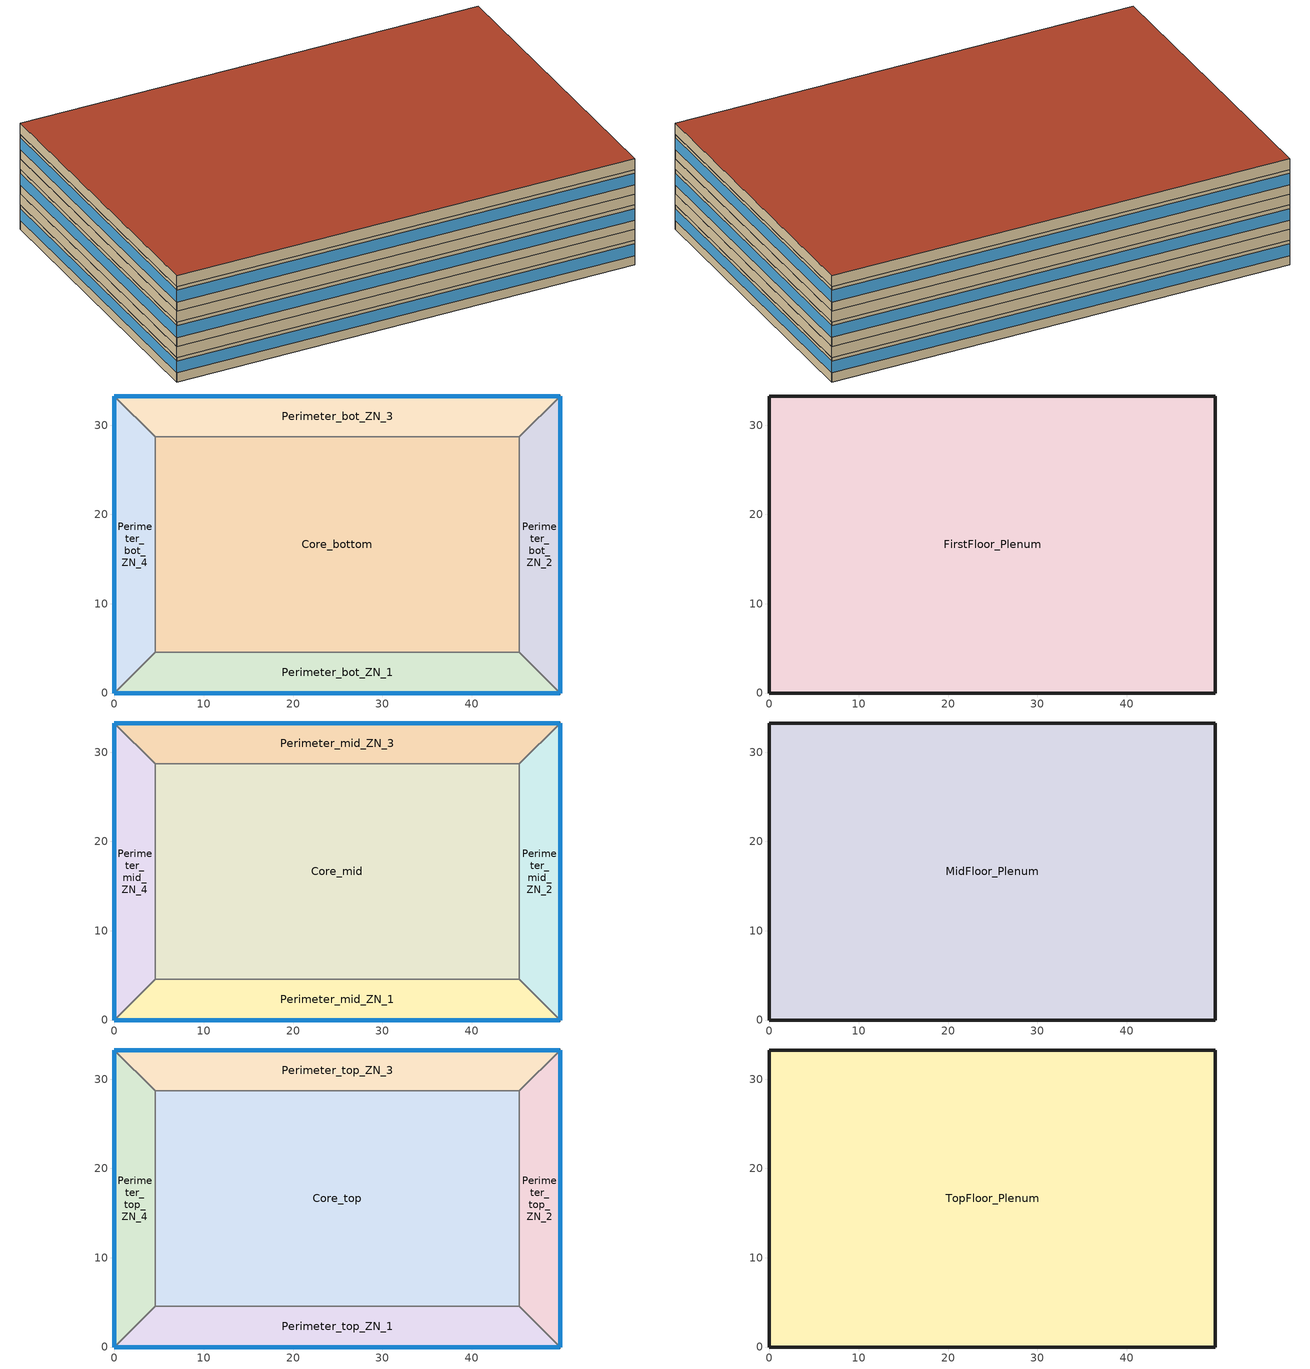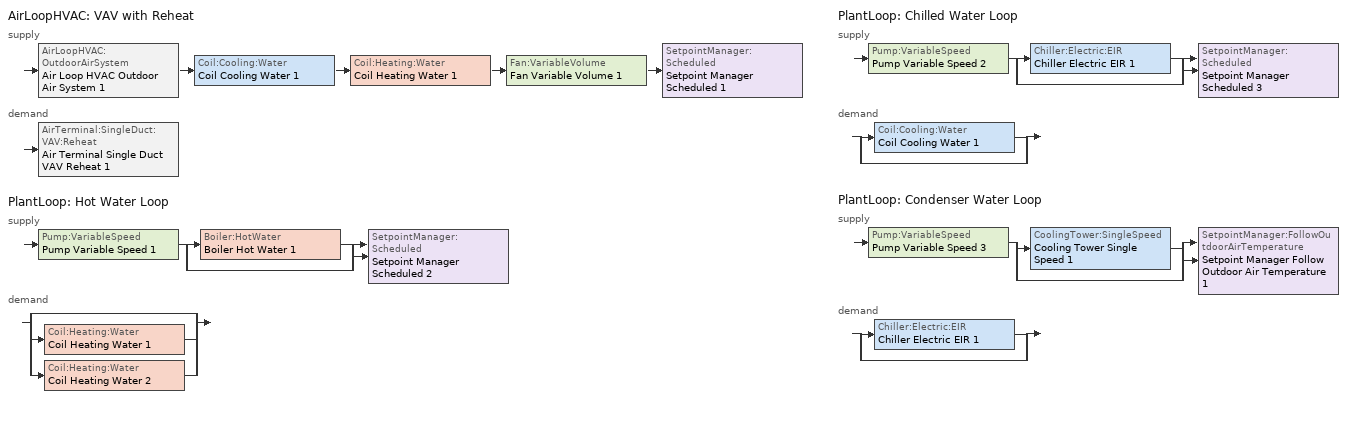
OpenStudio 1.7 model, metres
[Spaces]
Core_bottom
 floor ground: 45.34,28.7 45.34,4.57 4.57,4.57 4.57,28.7 z0
 wall to Perimeter_bot_ZN_1: 4.57,4.57 45.34,4.57 z0:2.74
 wall to Perimeter_bot_ZN_2: 45.34,4.57 45.34,28.7 z0:2.74
 wall to Perimeter_bot_ZN_4: 4.57,28.7 4.57,4.57 z0:2.74
 wall to Perimeter_bot_ZN_3: 45.34,28.7 4.57,28.7 z0:2.74
Perimeter_bot_ZN_2
 floor ground: 49.91,33.27 49.91,0 45.34,4.57 45.34,28.7 z0
 wall outside: 49.91,0 49.91,33.27 z0:2.74
 wall to Perimeter_bot_ZN_1: 45.34,4.57 49.91,0 z0:2.74
 wall to Perimeter_bot_ZN_3: 49.91,33.27 45.34,28.7 z0:2.74
 window: 49.91,0 49.91,33.27 z1.02:2.33
Perimeter_bot_ZN_3
 floor ground: 49.91,33.27 45.34,28.7 4.57,28.7 0,33.27 z0
 wall outside: 49.91,33.27 0,33.27 z0:2.74
 wall to Perimeter_bot_ZN_4: 0,33.27 4.57,28.7 z0:2.74
 window: 49.91,33.27 0,33.27 z1.02:2.33
Perimeter_bot_ZN_1
 floor ground: 45.34,4.57 49.91,0 0,0 4.57,4.57 z0
 wall outside: 0,0 49.91,0 z0:2.74
 wall to Perimeter_bot_ZN_4: 4.57,4.57 0,0 z0:2.74
 window: 0,0 49.91,0 z1.02:2.33
Perimeter_bot_ZN_4
 floor ground: 0,33.27 4.57,28.7 4.57,4.57 0,0 z0
 wall outside: 0,33.27 0,0 z0:2.74
 window: 0,33.27 0,0 z1.02:2.33
FirstFloor_Plenum
 floor to Perimeter_bot_ZN_3: 49.91,33.27 45.34,28.7 4.57,28.7 0,33.27 z2.74
 floor to Perimeter_bot_ZN_1: 45.34,4.57 49.91,0 0,0 4.57,4.57 z2.74
 floor to Core_bottom: 45.34,28.7 45.34,4.57 4.57,4.57 4.57,28.7 z2.74
 floor to Perimeter_bot_ZN_4: 0,33.27 4.57,28.7 4.57,4.57 0,0 z2.74
 floor to Perimeter_bot_ZN_2: 49.91,33.27 49.91,0 45.34,4.57 45.34,28.7 z2.74
 wall outside: 0,33.27 0,0 49.91,0 49.91,33.27 0,33.27 z2.74:3.96
Perimeter_mid_ZN_4
 floor to FirstFloor_Plenum: 0,33.27 4.57,28.7 4.57,4.57 0,0 z3.96
 wall outside: 0,33.27 0,0 z3.96:6.71
 wall to Perimeter_mid_ZN_3: 4.57,28.7 0,33.27 z3.96:6.71
 wall to Core_mid: 4.57,4.57 4.57,28.7 z3.96:6.71
 wall to Perimeter_mid_ZN_1: 0,0 4.57,4.57 z3.96:6.71
 window: 0,33.27 0,0 z4.98:6.29
Perimeter_mid_ZN_1
 floor to FirstFloor_Plenum: 45.34,4.57 49.91,0 0,0 4.57,4.57 z3.96
 wall outside: 0,0 49.91,0 z3.96:6.71
 wall to Core_mid: 45.34,4.57 4.57,4.57 z3.96:6.71
 wall to Perimeter_mid_ZN_2: 49.91,0 45.34,4.57 z3.96:6.71
 window: 0,0 49.91,0 z4.98:6.29
Perimeter_mid_ZN_2
 floor to FirstFloor_Plenum: 49.91,33.27 49.91,0 45.34,4.57 45.34,28.7 z3.96
 wall outside: 49.91,0 49.91,33.27 z3.96:6.71
 wall to Perimeter_mid_ZN_3: 49.91,33.27 45.34,28.7 z3.96:6.71
 wall to Core_mid: 45.34,28.7 45.34,4.57 z3.96:6.71
 window: 49.91,0 49.91,33.27 z4.98:6.29
Core_mid
 floor to FirstFloor_Plenum: 45.34,28.7 45.34,4.57 4.57,4.57 4.57,28.7 z3.96
 wall to Perimeter_mid_ZN_3: 45.34,28.7 4.57,28.7 z3.96:6.71
Perimeter_mid_ZN_3
 floor to FirstFloor_Plenum: 49.91,33.27 45.34,28.7 4.57,28.7 0,33.27 z3.96
 wall outside: 49.91,33.27 0,33.27 z3.96:6.71
 window: 49.91,33.27 0,33.27 z4.98:6.29
MidFloor_Plenum
 floor to Perimeter_mid_ZN_3: 49.91,33.27 45.34,28.7 4.57,28.7 0,33.27 z6.71
 floor to Perimeter_mid_ZN_4: 0,33.27 4.57,28.7 4.57,4.57 0,0 z6.71
 floor to Core_mid: 45.34,28.7 45.34,4.57 4.57,4.57 4.57,28.7 z6.71
 floor to Perimeter_mid_ZN_2: 49.91,33.27 49.91,0 45.34,4.57 45.34,28.7 z6.71
 floor to Perimeter_mid_ZN_1: 45.34,4.57 49.91,0 0,0 4.57,4.57 z6.71
 wall outside: 0,33.27 0,0 49.91,0 49.91,33.27 0,33.27 z6.71:7.92
Perimeter_top_ZN_3
 floor to MidFloor_Plenum: 49.91,33.27 45.34,28.7 4.57,28.7 0,33.27 z7.92
 wall outside: 49.91,33.27 0,33.27 z7.92:10.67
 wall to Perimeter_top_ZN_4: 0,33.27 4.57,28.7 z7.92:10.67
 wall to Core_top: 4.57,28.7 45.34,28.7 z7.92:10.67
 wall to Perimeter_top_ZN_2: 45.34,28.7 49.91,33.27 z7.92:10.67
 window: 49.91,33.27 0,33.27 z8.95:10.25
Perimeter_top_ZN_4
 floor to MidFloor_Plenum: 0,33.27 4.57,28.7 4.57,4.57 0,0 z7.92
 wall outside: 0,33.27 0,0 z7.92:10.67
 wall to Perimeter_top_ZN_1: 0,0 4.57,4.57 z7.92:10.67
 wall to Core_top: 4.57,4.57 4.57,28.7 z7.92:10.67
 window: 0,33.27 0,0 z8.95:10.25
Core_top
 floor to MidFloor_Plenum: 45.34,28.7 45.34,4.57 4.57,4.57 4.57,28.7 z7.92
 wall to Perimeter_top_ZN_1: 4.57,4.57 45.34,4.57 z7.92:10.67
 wall to Perimeter_top_ZN_2: 45.34,4.57 45.34,28.7 z7.92:10.67
Perimeter_top_ZN_2
 floor to MidFloor_Plenum: 49.91,33.27 49.91,0 45.34,4.57 45.34,28.7 z7.92
 wall outside: 49.91,0 49.91,33.27 z7.92:10.67
 wall to Perimeter_top_ZN_1: 45.34,4.57 49.91,0 z7.92:10.67
 window: 49.91,0 49.91,33.27 z8.95:10.25
Perimeter_top_ZN_1
 floor to MidFloor_Plenum: 45.34,4.57 49.91,0 0,0 4.57,4.57 z7.92
 wall outside: 0,0 49.91,0 z7.92:10.67
 window: 0,0 49.91,0 z8.95:10.25
TopFloor_Plenum
 floor to Perimeter_top_ZN_4: 0,33.27 4.57,28.7 4.57,4.57 0,0 z10.67
 floor to Perimeter_top_ZN_2: 49.91,33.27 49.91,0 45.34,4.57 45.34,28.7 z10.67
 floor to Core_top: 45.34,28.7 45.34,4.57 4.57,4.57 4.57,28.7 z10.67
 floor to Perimeter_top_ZN_3: 49.91,33.27 45.34,28.7 4.57,28.7 0,33.27 z10.67
 floor to Perimeter_top_ZN_1: 45.34,4.57 49.91,0 0,0 4.57,4.57 z10.67
 wall outside: 0,33.27 0,0 49.91,0 49.91,33.27 0,33.27 z10.67:11.89
 roof outside: 49.91,0 49.91,33.27 0,33.27 0,0 z11.89
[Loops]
AirLoopHVAC 'VAV with Reheat'
 supply: AirLoopHVAC:OutdoorAirSystem 'Air Loop HVAC Outdoor Air System 1' > Coil:Cooling:Water 'Coil Cooling Water 1' > Coil:Heating:Water 'Coil Heating Water 1' > Fan:VariableVolume 'Fan Variable Volume 1' > SetpointManager:Scheduled 'Setpoint Manager Scheduled 1'
 demand: AirTerminal:SingleDuct:VAV:Reheat 'Air Terminal Single Duct VAV Reheat 1'
PlantLoop 'Hot Water Loop'
 supply: Pump:VariableSpeed 'Pump Variable Speed 1' > split
  | Boiler:HotWater 'Boiler Hot Water 1'
  | bypass
  join > SetpointManager:Scheduled 'Setpoint Manager Scheduled 2'
 demand: split
  | bypass
  | Coil:Heating:Water 'Coil Heating Water 1'
  | Coil:Heating:Water 'Coil Heating Water 2'
PlantLoop 'Chilled Water Loop'
 supply: Pump:VariableSpeed 'Pump Variable Speed 2' > split
  | Chiller:Electric:EIR 'Chiller Electric EIR 1'
  | bypass
  join > SetpointManager:Scheduled 'Setpoint Manager Scheduled 3'
 demand: split
  | Coil:Cooling:Water 'Coil Cooling Water 1'
  | bypass
PlantLoop 'Condenser Water Loop'
 supply: Pump:VariableSpeed 'Pump Variable Speed 3' > split
  | CoolingTower:SingleSpeed 'Cooling Tower Single Speed 1'
  | bypass
  join > SetpointManager:FollowOutdoorAirTemperature 'Setpoint Manager Follow Outdoor Air Temperature 1'
 demand: split
  | Chiller:Electric:EIR 'Chiller Electric EIR 1'
  | bypass
[Site]
USA IL-CHICAGO-OHARE: Latitude {deg}=37.62; Longitude {deg}=-122.4; Time Zone {hr}=-8; Elevation {m}=2; Terrain=City
[Building]
Ref Bldg Medium Office New2004_v1.3_5.0: North Axis {deg}=0; Standards Building Type=Office
[ClimateZones]
Climate Zone Institution Name 1=ASHRAE; Climate Zone Document Name 1=ANSI/ASHRAE Standard 169; Climate Zone Document Year 1=2006; Climate Zone Value 1=1A; Climate Zone Institution Name 2=CEC; Climate Zone Document Name 2=California Climate Zone Descriptions; Climate Zone Document Year 2=1995; Climate Zone Value 2=1
[SizingPeriod:DesignDay] Barometric Pressure {Pa}=101301; Sky Clearness=0; Rain Indicator=0; Snow Indicator=0; Day of Month=21; Daylight Saving Time Indicator=0; Dry-Bulb Temperature Range Modifier Type=DefaultMultipliers
Name | Maximum Dry-Bulb Temperature {C} | Daily Dry-Bulb Temperature Range {deltaC} | Humidity Indicating Conditions at Maximum Dry-Bulb {BasedOnField A3} | Wind Speed {m/s} | Wind Direction {deg} | Month | Day Type | Humidity Indicating Type | Solar Model Indicator | ASHRAE Taub | ASHRAE Taud
San Francisco Intl Ap Ann Hum_n 99.6% Condns DP=>MCDB | 10.7 | 0 | -3.7 | 2.2 | 150 | 1 | WinterDesignDay | Dewpoint | ASHRAEClearSky
San Francisco Intl Ap Ann Clg .4% Condns DP=>MDB | 19.9 | 8.5 | 16.1 | 5.9 | 310 | 8 | SummerDesignDay | Dewpoint | ASHRAETau | 0.365 | 2.435
San Francisco Intl Ap Ann Clg .4% Condns Enth=>MDB | 25.8 | 8.5 | 52400 | 5.9 | 310 | 8 | SummerDesignDay | Enthalpy | ASHRAETau | 0.365 | 2.435
San Francisco Intl Ap Ann Clg .4% Condns DB=>MWB | 28.3 | 8.5 | 17.2 | 5.9 | 310 | 8 | SummerDesignDay | Wetbulb | ASHRAETau | 0.365 | 2.435
San Francisco Intl Ap Ann Clg .4% Condns WB=>MDB | 25.7 | 8.5 | 18.6 | 5.9 | 310 | 8 | SummerDesignDay | Wetbulb | ASHRAETau | 0.365 | 2.435
San Francisco Intl Ap Ann Htg Wind 99.6% Condns WS=>MCDB | 12.1 | 0 | 12.1 | 12.9 | 150 | 1 | WinterDesignDay | Wetbulb | ASHRAEClearSky
San Francisco Intl Ap Ann Htg 99.6% Condns DB | 3.8 | 0 | 3.8 | 2.2 | 150 | 1 | WinterDesignDay | Wetbulb | ASHRAEClearSky
[DefaultConstructionSet] Default Exterior SubSurface Constructions=Default Sub Surface Constructions 1; Default Interior SubSurface Constructions=Default Sub Surface Constructions 2; Interior Partition Construction=Interior Partition
Name | Default Exterior Surface Constructions | Default Interior Surface Constructions | Default Ground Contact Surface Constructions
189.1-2009 - CZ1 - Office | Default Surface Constructions 4 | Default Surface Constructions 5 | Default Surface Constructions 6
189.1-2009 - CZ1 - Office 1 | Default Surface Constructions 7 | Default Surface Constructions 8 | Default Surface Constructions 9
189.1-2009 - CZ1 - Office 2 | Default Surface Constructions 10 | Default Surface Constructions 11 | Default Surface Constructions 12
[DefaultSurfaceConstructions]
Name | Floor Construction | Wall Construction | Roof Ceiling Construction
Default Surface Constructions 4; Default Surface Constructions 7; Default Surface Constructions 10 | ExtSlabCarpet 4in ClimateZone 1-8 | ASHRAE 189.1-2009 ExtWall Mass ClimateZone 1 | ASHRAE 189.1-2009 ExtRoof IEAD ClimateZone 1
Default Surface Constructions 5; Default Surface Constructions 8; Default Surface Constructions 11 | Interior Floor | Interior Wall | Interior Ceiling
Default Surface Constructions 6; Default Surface Constructions 9; Default Surface Constructions 12 | ExtSlabCarpet 4in ClimateZone 1-8 | ExtSlabCarpet 4in ClimateZone 1-8 | ExtSlabCarpet 4in ClimateZone 1-8
[DefaultSubSurfaceConstructions]
Name | Fixed Window Construction | Operable Window Construction | Door Construction | Tubular Daylight Dome Construction | Tubular Daylight Diffuser Construction
Default Sub Surface Constructions 1 | ASHRAE 189.1-2009 ExtWindow ClimateZone 1 | ASHRAE 189.1-2009 ExtWindow ClimateZone 1 | Exterior Door | Interior Window | Interior Window
Default Sub Surface Constructions 2 | Interior Window | Interior Window | Interior Door
[Construction]
ASHRAE 189.1-2009 ExtWall Mass ClimateZone 1: 1IN Stucco, 8IN Concrete HW, Wall Insulation [31], 1/2IN Gypsum
Interior Floor: F16 Acoustic tile, F05 Ceiling air space resistance, M11 100mm lightweight concrete
ASHRAE 189.1-2009 ExtRoof IEAD ClimateZone 1: Roof Membrane, Roof Insulation [18], Metal Decking
Interior Wall: G01a 19mm gypsum board, F04 Wall air space resistance, G01a 19mm gypsum board
Interior Ceiling: M11 100mm lightweight concrete, F05 Ceiling air space resistance, F16 Acoustic tile
Interior Partition; Interior Door: G05 25mm wood
ExtSlabCarpet 4in ClimateZone 1-8: MAT-CC05 4 HW CONCRETE, CP02 CARPET PAD
ASHRAE 189.1-2009 ExtWindow ClimateZone 1: Theoretical Glass [167]
Exterior Door: F08 Metal surface, I01 25mm insulation board
Interior Window: Clear 3mm
[Material] Thermal Absorptance=0.9
Name | Roughness | Thickness {m} | Conductivity {W/m-K} | Density {kg/m3} | Specific Heat {J/kg-K} | Solar Absorptance | Visible Absorptance
1IN Stucco | Smooth | 0.0253 | 0.6918 | 1858 | 837 | 0.92 | 0.92
8IN Concrete HW | MediumRough | 0.2033 | 1.7296 | 2243 | 837 | 0.65 | 0.65
Wall Insulation [31] | MediumRough | 0.0337 | 0.0432 | 91 | 837 | 0.5 | 0.5
1/2IN Gypsum | Smooth | 0.0127 | 0.16 | 784.9 | 830 | 0.4 | 0.4
F16 Acoustic tile | MediumSmooth | 0.0191 | 0.06 | 368 | 590 | 0.3 | 0.3
M11 100mm lightweight concrete | MediumRough | 0.1016 | 0.53 | 1280 | 840 | 0.5 | 0.5
Roof Membrane | VeryRough | 0.0095 | 0.16 | 1121.29 | 1460 | 0.7 | 0.7
Roof Insulation [18] | MediumRough | 0.1693 | 0.049 | 265 | 836.8 | 0.7 | 0.7
Metal Decking | MediumSmooth | 0.0015 | 45.006 | 7680 | 418.4 | 0.6 | 0.6
G01a 19mm gypsum board | MediumSmooth | 0.019 | 0.16 | 800 | 1090 | 0.4 | 0.4
G05 25mm wood | MediumSmooth | 0.0254 | 0.15 | 608 | 1630 | 0.5 | 0.5
MAT-CC05 4 HW CONCRETE | Rough | 0.1016 | 1.311 | 2240 | 836.8 | 0.85 | 0.85
F08 Metal surface | Smooth | 0.0008 | 45.28 | 7824 | 500 | 0.7 | 0.7
I01 25mm insulation board | MediumRough | 0.0254 | 0.03 | 43 | 1210 | 0.6 | 0.6
[Material:AirGap]
Name | Thermal Resistance {m2-K/W}
F05 Ceiling air space resistance | 0.18
F04 Wall air space resistance | 0.15
[Material:NoMass]
CP02 CARPET PAD: Roughness=Smooth; Thermal Resistance {m2-K/W}=0.1; Thermal Absorptance=0.9; Solar Absorptance=0.8; Visible Absorptance=0.8
[WindowMaterial:Glazing] Optical Data Type=SpectralAverage; Thickness {m}=0.003; Back Side Solar Reflectance at Normal Incidence=0; Back Side Visible Reflectance at Normal Incidence=0; Infrared Transmittance at Normal Incidence=0; Dirt Correction Factor for Solar and Visible Transmittance=1; Solar Diffusing=No
Name | Solar Transmittance at Normal Incidence | Front Side Solar Reflectance at Normal Incidence | Visible Transmittance at Normal Incidence | Front Side Visible Reflectance at Normal Incidence | Front Side Infrared Hemispherical Emissivity | Back Side Infrared Hemispherical Emissivity | Conductivity {W/m-K}
Theoretical Glass [167] | 0.2374 | 0.7126 | 0.2512 | 0.6988 | 0.985 | 0.985 | 2.1073
Clear 3mm | 0.837 | 0.075 | 0.898 | 0.081 | 0.84 | 0.84 | 0.9
[Space]
Name | Part of Total Floor Area
Perimeter_mid_ZN_4; Core_bottom; Perimeter_top_ZN_3; Perimeter_bot_ZN_2; Perimeter_mid_ZN_1; Perimeter_bot_ZN_1; Perimeter_bot_ZN_3; Perimeter_mid_ZN_2; Perimeter_top_ZN_4; Perimeter_bot_ZN_4; Core_top; Perimeter_top_ZN_2; Perimeter_top_ZN_1; Core_mid; Perimeter_mid_ZN_3 | Yes
FirstFloor_Plenum; TopFloor_Plenum; MidFloor_Plenum | No
[AirLoopHVAC]
VAV with Reheat: Design Supply Air Flow Rate {m3/s}=AutoSize
[AvailabilityManager:Scheduled]
Availability Manager Scheduled 1: Schedule=Always On Discrete
[Sizing:System]
VAV with Reheat: Type of Load to Size On=Sensible; Design Outdoor Air Flow Rate {m3/s}=Autosize; Minimum System Air Flow Ratio=0.3; Preheat Design Temperature {C}=7; Preheat Design Humidity Ratio {kg-H2O/kg-Air}=0.008; Precool Design Temperature {C}=12.8; Precool Design Humidity Ratio {kg-H2O/kg-Air}=0.008; Central Cooling Design Supply Air Temperature {C}=12.8; Central Heating Design Supply Air Temperature {C}=12.8; Sizing Option=NonCoincident; 100% Outdoor Air in Cooling=Yes; 100% Outdoor Air in Heating=Yes; Central Cooling Design Supply Air Humidity Ratio {kg-H2O/kg-Air}=0.0085; Central Heating Design Supply Air Humidity Ratio {kg-H2O/kg-Air}=0.008; Cooling Design Air Flow Method=DesignDay; Cooling Design Air Flow Rate {m3/s}=0; Heating Design Air Flow Method=DesignDay; Heating Design Air Flow Rate {m3/s}=0; System Outdoor Air Method=ZoneSum
[Fan:VariableVolume]
Fan Variable Volume 1: Availability Schedule=Always On Discrete; Fan Efficiency=0.6045; Pressure Rise {Pa}=500; Maximum Flow Rate {m3/s}=Autosize; Fan Power Minimum Flow Rate Input Method=FixedFlowRate; Fan Power Minimum Flow Fraction=0; Fan Power Minimum Air Flow Rate {m3/s}=0; Motor Efficiency=0.93; Motor In Airstream Fraction=1; Fan Power Coefficient 1=1; Fan Power Coefficient 2=0.1; Fan Power Coefficient 3=0.2; Fan Power Coefficient 4=0.3; Fan Power Coefficient 5=0.4
[Coil:Heating:Water] Availability Schedule=Always On Discrete
Coil Heating Water 1; Coil Heating Water 2
[Coil:Cooling:Water]
Coil Cooling Water 1: Availability Schedule=Always On Discrete
[SetpointManager:Scheduled] Control Variable=Temperature
Name | Schedule
Setpoint Manager Scheduled 1 | Deck_Temperature
Setpoint Manager Scheduled 2 | Hot_Water_Temperature
Setpoint Manager Scheduled 3 | Chilled_Water_Temperature
[Controller:OutdoorAir]
Controller Outdoor Air 1: Minimum Outdoor Air Flow Rate {m3/s}=Autosize; Maximum Outdoor Air Flow Rate {m3/s}=Autosize; Economizer Control Type=NoEconomizer; Economizer Control Action Type=ModulateFlow; Economizer Maximum Limit Dry-Bulb Temperature {C}=28; Economizer Maximum Limit Enthalpy {J/kg}=64000; Economizer Minimum Limit Dry-Bulb Temperature {C}=-100; Lockout Type=NoLockout; Minimum Limit Type=FixedMinimum; Controller Mechanical Ventilation=Controller Mechanical Ventilation 1; High Humidity Control=No; Heat Recovery Bypass Control Type=BypassWhenWithinEconomizerLimits
[Controller:MechanicalVentilation]
Controller Mechanical Ventilation 1: Availability Schedule=Always On Discrete; System Outdoor Air Method=ZoneSum
[AirLoopHVAC:OutdoorAirSystem]
Air Loop HVAC Outdoor Air System 1: Controller=Controller Outdoor Air 1
[PlantLoop] Plant Loop Volume {m3}=Autocalculate
Name | Fluid Type
Hot Water Loop | Water
Chilled Water Loop; Condenser Water Loop
[Sizing:Plant]
Name | Loop Type | Design Loop Exit Temperature {C} | Loop Design Temperature Difference {deltaC}
Hot Water Loop | Heating | 82 | 11
Chilled Water Loop | Cooling | 7.22 | 6.67
Condenser Water Loop | Condenser | 29.4 | 5.6
[Pump:VariableSpeed] Pump Control Type=Intermittent
Pump Variable Speed 1; Pump Variable Speed 2; Pump Variable Speed 3
[Boiler:HotWater]
Boiler Hot Water 1: Efficiency Curve Temperature Evaluation Variable=LeavingBoiler; Normalized Boiler Efficiency Curve=Boiler Efficiency; Water Outlet Upper Temperature Limit {C}=99; Boiler Flow Mode=ConstantFlow; Parasitic Electric Load {W}=0; Sizing Factor=1
[Controller:WaterCoil] Minimum Actuated Flow {m3/s}=0
Name | Action
Controller Water Coil 1 | Normal
Controller Water Coil 2 | Reverse
[Chiller:Electric:EIR]
Chiller Electric EIR 1: Reference Capacity {W}=Autosize; Reference COP {W/W}=5.5; Cooling Capacity Function of Temperature Curve=Curve Biquadratic 1; Electric Input to Cooling Output Ratio Function of Temperature Curve=Curve Biquadratic 2; Electric Input to Cooling Output Ratio Function of Part Load Ratio Curve=Curve Quadratic 1; Design Heat Recovery Water Flow Rate {m3/s}=0; Sizing Factor=1; Basin Heater Capacity {W/K}=0; Basin Heater Setpoint Temperature {C}=10
[AirTerminal:SingleDuct:VAV:Reheat]
Air Terminal Single Duct VAV Reheat 1: Availability Schedule=Always On Discrete; Maximum Air Flow Rate {m3/s}=Autocalculate; Zone Minimum Air Flow Input Method=Constant; Constant Minimum Air Flow Fraction=0.3; Fixed Minimum Air Flow Rate {m3/s}=0; Reheat Coil=Coil Heating Water 2; Maximum Hot Water or Steam Flow Rate {m3/s}=Autocalculate; Minimum Hot Water or Steam Flow Rate {m3/s}=0; Convergence Tolerance=0.001; Damper Heating Action=Normal; Maximum Flow per Zone Floor Area During Reheat {m3/s-m2}=Autocalculate; Maximum Flow Fraction During Reheat=Autocalculate; Maximum Reheat Air Temperature {C}=35
[CoolingTower:SingleSpeed]
Cooling Tower Single Speed 1: Design Water Flow Rate {m3/s}=autosize; Design Air Flow Rate {m3/s}=autosize; Fan Power at Design Air Flow Rate {W}=autosize; U-Factor Times Area Value at Design Air Flow Rate {W/K}=autosize; Air Flow Rate in Free Convection Regime {m3/s}=autosize; U-Factor Times Area Value at Free Convection Air Flow Rate {W/K}=autosize; Performance Input Method=UFactorTimesAreaAndDesignWaterFlowRate; Free Convection Capacity {W}=0; Basin Heater Capacity {W/K}=0; Evaporation Loss Mode=LossFactor; Evaporation Loss Factor {percent/K}=0.2; Drift Loss Percent {percent}=0.008; Blowdown Calculation Mode=ConcentrationRatio; Blowdown Concentration Ratio=3; Capacity Control=FanCycling; Number of Cells=1; Cell Control=MinimalCell; Cell Minimum  Water Flow Rate Fraction=0.33; Cell Maximum Water Flow Rate Fraction=2.5; Sizing Factor=1
[SetpointManager:FollowOutdoorAirTemperature]
Setpoint Manager Follow Outdoor Air Temperature 1: Control Variable=Temperature; Reference Temperature Type=OutdoorAirWetBulb; Offset Temperature Difference {deltaC}=1.5; Maximum Setpoint Temperature {C}=80; Minimum Setpoint Temperature {C}=6
[BuildingStory]
Name | Default Construction Set | Default Schedule Set
Building Story 1 | 189.1-2009 - CZ1 - Office | 189.1-2009 - Office - WholeBuilding - Md Office - CZ1-3 Schedule Set 1
Building Story 2 | 189.1-2009 - CZ1 - Office 1 | 189.1-2009 - Office - WholeBuilding - Md Office - CZ1-3 Schedule Set
Building Story 3 | 189.1-2009 - CZ1 - Office 2 | 189.1-2009 - Office - WholeBuilding - Lg Office - CZ1-3 Schedule Set
[DefaultScheduleSet]
Name | Number of People Schedule | People Activity Level Schedule | Lighting Schedule | Electric Equipment Schedule | Infiltration Schedule
189.1-2009 - Office - WholeBuilding - Md Office - CZ1-3 Schedule Set; 189.1-2009 - Office - WholeBuilding - Md Office - CZ1-3 Schedule Set 1 | Medium Office Bldg Occ | Medium Office Activity | Office Bldg Light | Medium Office Bldg Equip | Medium Office Infil Quarter On
189.1-2009 - Office - WholeBuilding - Lg Office - CZ1-3 Schedule Set | Large Office Bldg Occ | Large Office Activity | Large Office Bldg Light | Large Office Bldg Equip | Large Office Infil Quarter On
[Schedule:Ruleset]
Name | Default Day Schedule | Summer Design Day Schedule | Winter Design Day Schedule
Deck_Temperature | Deck_Temperature_Default | Deck_Temperature_Summer_Design_Day | Deck_Temperature_Winter_Design_Day
Hot_Water_Temperature | Hot_Water_Temperature_Default | Hot_Water_Temperature_Summer_Design_Day | Hot_Water_Temperature_Winter_Design_Day
Chilled_Water_Temperature | Chilled_Water_Temperature_Default | Chilled_Water_Temperature_Summer_Design_Day | Chilled_Water_Temperature_Winter_Design_Day
Medium Office Bldg Occ | Medium Office Bldg Occ Default Schedule | Medium Office Bldg Occ Summer Design Day | Medium Office Bldg Occ Winter Design Day
Medium Office Activity | Medium Office Activity Default Schedule | Medium Office Activity Summer Design Day | Medium Office Activity Winter Design Day
Office Bldg Light | Office Bldg Light Default Schedule | Office Bldg Light Summer Design Day | Office Bldg Light Winter Design Day
Medium Office Bldg Equip | Medium Office Bldg Equip Default Schedule | Medium Office Bldg Equip Summer Design Day | Medium Office Bldg Equip Winter Design Day
Medium Office Infil Quarter On | Medium Office Infil Quarter On Default Schedule | Medium Office Infil Quarter On Summer Design Day | Medium Office Infil Quarter On Winter Design Day
Large Office Bldg Occ | Large Office Bldg Occ Default Schedule | Large Office Bldg Occ Summer Design Day | Large Office Bldg Occ Winter Design Day
Large Office Activity | Large Office Activity Default Schedule | Large Office Activity Summer Design Day | Large Office Activity Winter Design Day
Large Office Bldg Light | Large Office Bldg Light Default Schedule | Large Office Bldg Light Summer Design Day | Large Office Bldg Light Winter Design Day
Large Office Bldg Equip | Large Office Bldg Equip Default Schedule | Large Office Bldg Equip Summer Design Day | Large Office Bldg Equip Winter Design Day
Large Office Infil Quarter On | Large Office Infil Quarter On Default Schedule | Large Office Infil Quarter On Summer Design Day | Large Office Infil Quarter On Winter Design Day
[Schedule:Day]
Deck_Temperature_Default; Deck_Temperature_Summer_Design_Day; Deck_Temperature_Winter_Design_Day: 24, 0, 12.8
Hot_Water_Temperature_Default; Hot_Water_Temperature_Summer_Design_Day; Hot_Water_Temperature_Winter_Design_Day: 24, 0, 67
Chilled_Water_Temperature_Default; Chilled_Water_Temperature_Summer_Design_Day; Chilled_Water_Temperature_Winter_Design_Day: 24, 0, 6.7
Medium Office Bldg Occ Default Schedule; Large Office Bldg Occ Default Schedule: 6, 0, 0, 7, 0, 0.1, 8, 0, 0.2, 12, 0, 0.95, 13, 0, 0.5, 17, 0, 0.95, 18, 0, 0.7, 20, 0, 0.4, 22, 0, 0.1, 24, 0, 0.05
Medium Office Bldg Occ Summer Design Day; Large Office Bldg Occ Summer Design Day: 6, 0, 0, 22, 0, 1, 24, 0, 0.05
Medium Office Bldg Occ Winter Design Day; Medium Office Bldg Occ Rule 1 Day Schedule; Office Bldg Light Winter Design Day; Medium Office Bldg Equip Winter Design Day; Large Office Bldg Occ Winter Design Day; Large Office Bldg Occ Rule 1 Day Schedule; Large Office Bldg Light Winter Design Day; Large Office Bldg Equip Winter Design Day: 24, 0, 0
Medium Office Bldg Occ Rule 2 Day Schedule; Large Office Bldg Occ Rule 2 Day Schedule: 6, 0, 0, 8, 0, 0.1, 14, 0, 0.5, 17, 0, 0.1, 24, 0, 0
Medium Office Activity Default Schedule; Medium Office Activity Summer Design Day; Medium Office Activity Winter Design Day; Large Office Activity Default Schedule; Large Office Activity Summer Design Day; Large Office Activity Winter Design Day: 24, 0, 120
Office Bldg Light Default Schedule; Large Office Bldg Light Default Schedule: 5, 0, 0.05, 7, 0, 0.1, 8, 0, 0.3, 17, 0, 0.9, 18, 0, 0.7, 20, 0, 0.5, 22, 0, 0.3, 23, 0, 0.1, 24, 0, 0.05
Office Bldg Light Summer Design Day; Medium Office Bldg Equip Summer Design Day; Medium Office Infil Quarter On Rule 1 Day Schedule; Large Office Bldg Light Summer Design Day; Large Office Bldg Equip Summer Design Day; Large Office Infil Quarter On Rule 1 Day Schedule: 24, 0, 1
Office Bldg Light Rule 1 Day Schedule; Large Office Bldg Light Rule 1 Day Schedule: 24, 0, 0.05
Office Bldg Light Rule 2 Day Schedule; Large Office Bldg Light Rule 2 Day Schedule: 6, 0, 0.05, 8, 0, 0.1, 14, 0, 0.5, 17, 0, 0.15, 24, 0, 0.05
Medium Office Bldg Equip Default Schedule; Large Office Bldg Equip Default Schedule: 8, 0, 0.4, 12, 0, 0.9, 13, 0, 0.8, 17, 0, 0.9, 18, 0, 0.8, 20, 0, 0.6, 22, 0, 0.5, 24, 0, 0.4
Medium Office Bldg Equip Rule 1 Day Schedule; Large Office Bldg Equip Rule 1 Day Schedule: 24, 0, 0.3
Medium Office Bldg Equip Rule 2 Day Schedule; Large Office Bldg Equip Rule 2 Day Schedule: 6, 0, 0.3, 8, 0, 0.4, 14, 0, 0.5, 17, 0, 0.35, 24, 0, 0.3
Medium Office Infil Quarter On Default Schedule; Medium Office Infil Quarter On Summer Design Day; Large Office Infil Quarter On Default Schedule; Large Office Infil Quarter On Summer Design Day: 6, 0, 1, 22, 0, 0.25, 24, 0, 1
Medium Office Infil Quarter On Winter Design Day; Medium Office Infil Quarter On Rule 2 Day Schedule; Large Office Infil Quarter On Winter Design Day; Large Office Infil Quarter On Rule 2 Day Schedule: 6, 0, 1, 18, 0, 0.25, 24, 0, 1
[Schedule:Constant]
Always On Discrete: Value=1
[Curve:Biquadratic]
Name | Coefficient1 Constant | Coefficient2 x | Coefficient3 x**2 | Coefficient4 y | Coefficient5 y**2 | Coefficient6 x*y | Minimum Value of x {BasedOnField A2} | Maximum Value of x {BasedOnField A2} | Minimum Value of y {BasedOnField A3} | Maximum Value of y {BasedOnField A3} | Input Unit Type for X | Input Unit Type for Y | Output Unit Type
Boiler Efficiency | 1 | 0 | 0 | 0 | 0 | 0 | 0 | 1 | 0 | 1 | Dimensionless | Dimensionless | Dimensionless
Curve Biquadratic 1 | 1.02152 | 0.0370359 | 0.000233248 | -0.00389405 | -6.52536e-05 | -0.000268045 | 5 | 10 | 24 | 35
Curve Biquadratic 2 | 0.701769 | -0.00452016 | 0.00053311 | -0.00549821 | 0.000544579 | -0.000729032 | 5 | 10 | 24 | 35
[Curve:Quadratic]
Curve Quadratic 1: Coefficient1 Constant=0.0636912; Coefficient2 x=0.584888; Coefficient3 x**2=0.352803; Minimum Value of x {BasedOnField A2}=0; Maximum Value of x {BasedOnField A2}=1
[Schedule:Rule] Apply Monday=No; Apply Tuesday=No; Apply Wednesday=No; Apply Thursday=No; Apply Friday=No; Date Specification Type=DateRange; Start Month=1; Start Day=1; End Month=12; End Day=31
Name | Schedule Ruleset | Rule Order | Day Schedule | Apply Sunday | Apply Saturday
Medium Office Bldg Occ Rule 1 | Medium Office Bldg Occ | 0 | Medium Office Bldg Occ Rule 1 Day Schedule | Yes | No
Medium Office Bldg Occ Rule 2 | Medium Office Bldg Occ | 1 | Medium Office Bldg Occ Rule 2 Day Schedule | No | Yes
Office Bldg Light Rule 1 | Office Bldg Light | 0 | Office Bldg Light Rule 1 Day Schedule | Yes | No
Office Bldg Light Rule 2 | Office Bldg Light | 1 | Office Bldg Light Rule 2 Day Schedule | No | Yes
Medium Office Bldg Equip Rule 1 | Medium Office Bldg Equip | 0 | Medium Office Bldg Equip Rule 1 Day Schedule | Yes | No
Medium Office Bldg Equip Rule 2 | Medium Office Bldg Equip | 1 | Medium Office Bldg Equip Rule 2 Day Schedule | No | Yes
Medium Office Infil Quarter On Rule 1 | Medium Office Infil Quarter On | 0 | Medium Office Infil Quarter On Rule 1 Day Schedule | Yes | No
Medium Office Infil Quarter On Rule 2 | Medium Office Infil Quarter On | 1 | Medium Office Infil Quarter On Rule 2 Day Schedule | No | Yes
Large Office Bldg Occ Rule 1 | Large Office Bldg Occ | 0 | Large Office Bldg Occ Rule 1 Day Schedule | Yes | No
Large Office Bldg Occ Rule 2 | Large Office Bldg Occ | 1 | Large Office Bldg Occ Rule 2 Day Schedule | No | Yes
Large Office Bldg Light Rule 1 | Large Office Bldg Light | 0 | Large Office Bldg Light Rule 1 Day Schedule | Yes | No
Large Office Bldg Light Rule 2 | Large Office Bldg Light | 1 | Large Office Bldg Light Rule 2 Day Schedule | No | Yes
Large Office Bldg Equip Rule 1 | Large Office Bldg Equip | 0 | Large Office Bldg Equip Rule 1 Day Schedule | Yes | No
Large Office Bldg Equip Rule 2 | Large Office Bldg Equip | 1 | Large Office Bldg Equip Rule 2 Day Schedule | No | Yes
Large Office Infil Quarter On Rule 1 | Large Office Infil Quarter On | 0 | Large Office Infil Quarter On Rule 1 Day Schedule | Yes | No
Large Office Infil Quarter On Rule 2 | Large Office Infil Quarter On | 1 | Large Office Infil Quarter On Rule 2 Day Schedule | No | Yes
